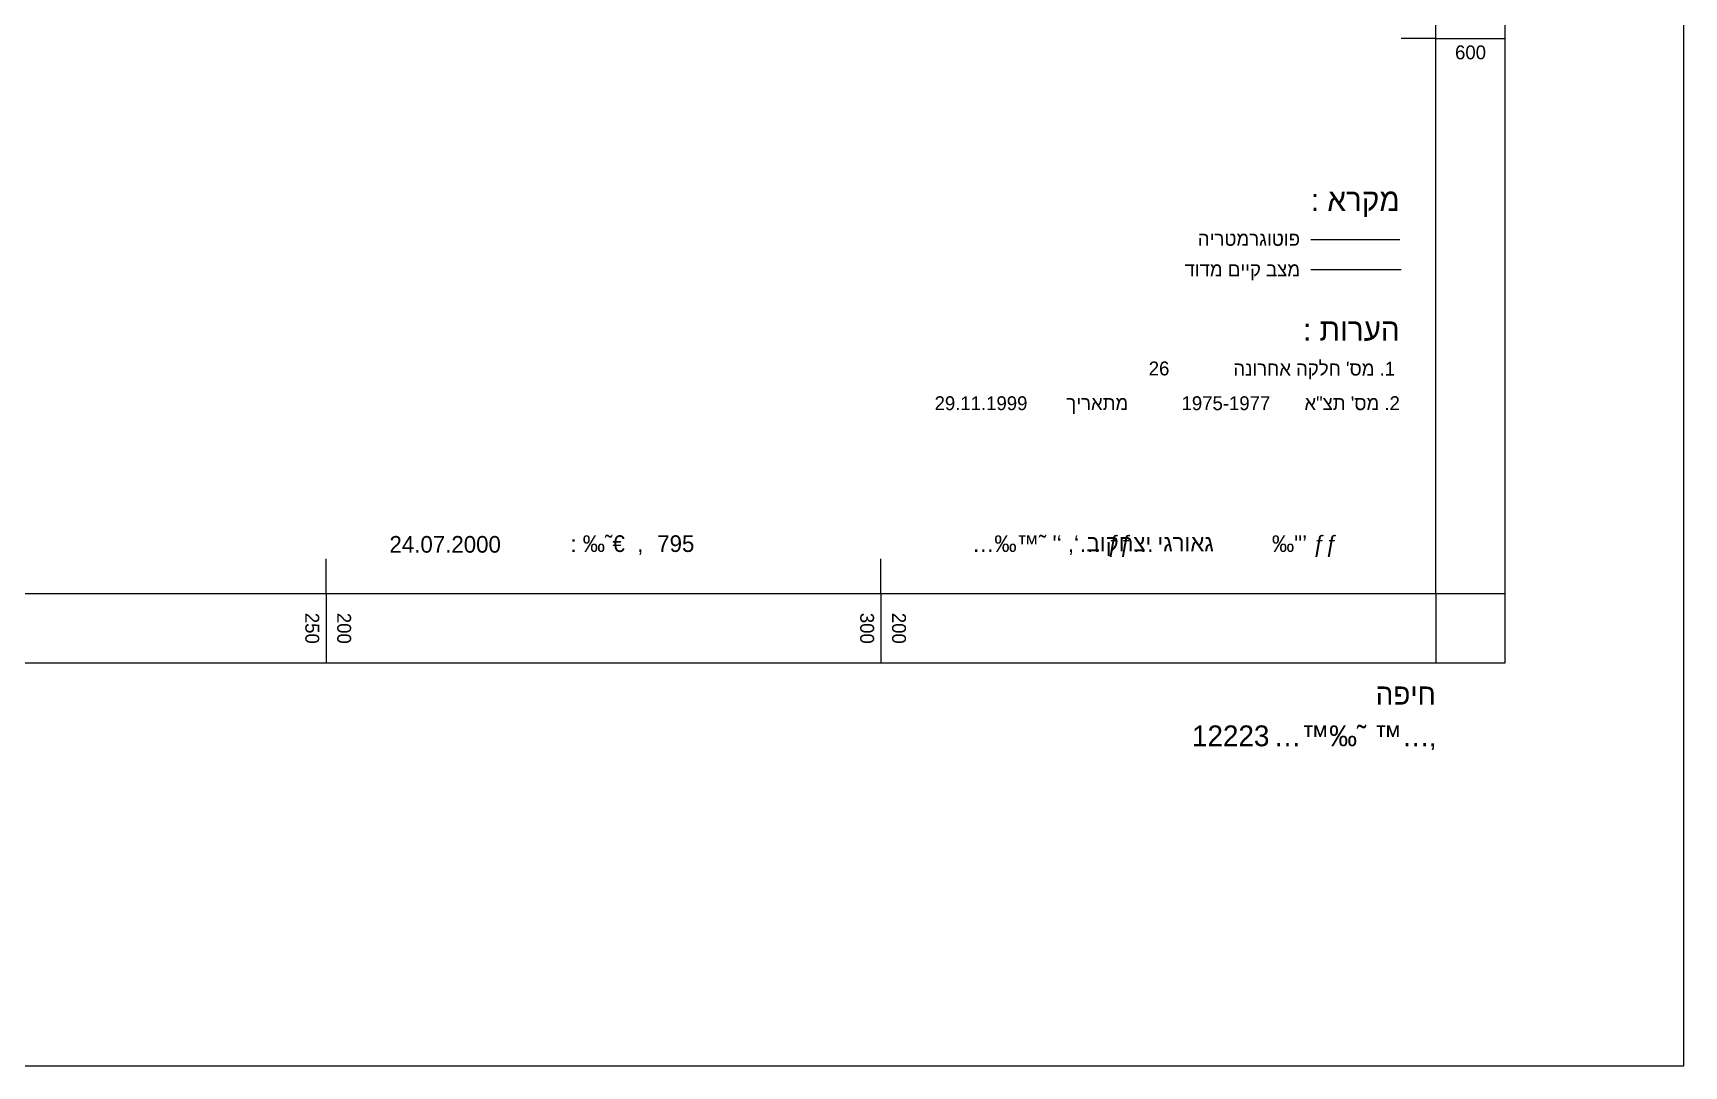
# Model space of a CAD drawing. Header units: feet. Extents: x 199929 to 200372, y 746507 to 746908.
# Drawn here: x 200223.6 to 200372.4, y 746507.5 to 746600.5 of the extents above; entities that cross this region are included whole.
import ezdxf
from ezdxf.enums import TextEntityAlignment as Align

# ---------------------------------------------------------------- set-up
doc = ezdxf.new("R2010")
doc.units = ezdxf.units.FT
doc.header["$LTSCALE"] = 5
doc.header["$MEASUREMENT"] = 0
doc.layers.get('0').update_dxf_attribs({"linetype": 'CONTINUOUS'})
for name, color, linetype in [('MIKRA', 7, 'CONTINUOUS'), ('MIKRA-GLINE', 7, 'CONTINUOUS'), ('TR_GILYON', 7, 'CONTINUOUS')]:
    doc.layers.add(name, color=color, linetype=linetype)
doc.styles.add('HEBTEXT', font='HEBTXT.shx')
doc.styles.add('TRHEBTXT', font='HEBTXT.SHX')

# ---------------------------------------------------------------- blocks, each defined once
blk = doc.blocks.new('GUSHHORZ')
for points in [[(-10, -10), (650, -10), (650, 490), (-10, 490)], [(0, 0), (640, 0), (640, 480), (0, 480)]]:
    blk.add_lwpolyline(points, close=True)

msp = doc.modelspace()

# ---------------------------------------------------------------- linework, layer by layer
for q in [(200356.25, 746550), (200350, 746543.75)]:
    msp.add_line((200350, 746550), q)
msp.add_lwpolyline([(199928.974447517, 746507.453579664), (200372.360047407, 746507.453579664), (200372.360047407, 746892.5182479329), (199928.974447517, 746892.5182479329)], close=True)
at = {"layer": 'MIKRA'}
msp.add_line((200338.727966759, 746579.1956221794), (200346.8740141287, 746579.1956221794), dxfattribs=at)
at = {"layer": 'MIKRA-GLINE', "color": 3}
msp.add_line((200338.727966759, 746581.9088787977), (200346.769577249, 746581.9088787977), dxfattribs=at)
at = {"layer": 'TR_GILYON'}
for p, q in [((200350, 746600), (200346.875, 746600)), ((200350, 746600), (200356.25, 746600)), ((200250, 746550), (200250, 746553.125)), ((200300, 746550), (200300, 746553.125)), ((200250, 746550), (200250, 746543.75)), ((200300, 746550), (200300, 746543.75))]:
    msp.add_line(p, q, dxfattribs=at)

# ---------------------------------------------------------------- block references
at = {"layer": 'TR_GILYON', "xscale": 0.625, "yscale": 0.625, "zscale": 0.625}
msp.add_blockref('GUSHHORZ', (199950, 746550), dxfattribs=at)

# ---------------------------------------------------------------- texts
at = {"layer": 'MIKRA', "style": 'HEBTEXT'}
for s, height, p in [(': ארקמ', 2, (200346.7467413821, 746584.4695767805)), ('הירטמרגוטופ', 1.25, (200337.7607582609, 746581.3262120582)), ('דודמ םייק בצמ', 1.25, (200337.7607582609, 746578.5694856106)), (': תורעה', 2, (200346.7467413821, 746572.7817006257)), ("הנורחא הקלח 'סמ .1", 1.25, (200346.3245507779, 746569.6383359033)), ('ךיראתמ', 1.25, (200322.277748077, 746566.5248692768)), ('א"צת \'סמ .2', 1.25, (200346.7556298228, 746566.5248692768))]:
    msp.add_text(s, height=height, dxfattribs=at).set_placement(p, align=Align.RIGHT)
for tag, text, p in [('26', '26', (200325.9869674659, 746569.6545874416)), ('29.11.1999', '01/01/1999', (200313.1949817487, 746566.5239046626)), ('1975-1977', '5016/5/6', (200335.079352165, 746566.5239046626))]:
    msp.add_attdef(tag, text=text, height=1.25, dxfattribs=at).set_placement(p, align=Align.RIGHT)
at = {"layer": 'TR_GILYON'}
msp.add_text('600', height=1.25, dxfattribs=at).set_placement((200353.125, 746599.375), align=Align.TOP_CENTER)
at = {"layer": 'TR_GILYON', "style": 'TRHEBTXT'}
for s, p in [(': ‰˜€  ,', (200278.5879651018, 746553.75)), ('           795', (200283.1823857572, 746553.75)), ('           …‰™˜ \'‘ ,‘… ƒƒ…                   ‰"’ ƒƒ', (200341.1816951882, 746553.7499998212)), ('בוקחצי יגרואג', (200329.9869420194, 746553.7978183887))]:
    msp.add_text(s, height=1.5, dxfattribs=at).set_placement(p, align=Align.RIGHT)
at = {"layer": 'TR_GILYON'}
for s, p in [('250', (200249.375, 746546.875)), ('300', (200299.375, 746546.875))]:
    msp.add_text(s, height=1.25, rotation=270, dxfattribs=at).set_placement(p, align=Align.TOP_CENTER)
for p in [(200250.625, 746546.875), (200300.625, 746546.875)]:
    msp.add_text('200', height=1.25, rotation=270, dxfattribs=at).set_placement(p, align=Align.BOTTOM_CENTER)
at = {"layer": 'TR_GILYON', "style": 'TRHEBTXT'}
msp.add_text('…™‰˜ ™…‚', height=1.875, dxfattribs=at).set_placement((200350, 746538.125), align=Align.TOP_RIGHT)
msp.add_attdef('24.07.2000', text='01.01.1998', height=1.5, dxfattribs=at).set_placement((200265.7474154046, 746553.6864212152), align=Align.RIGHT)
for tag, text, p in [('הפיח', '‰€-', (200350, 746541.875)), ('12223', '54673', (200335, 746538.125))]:
    msp.add_attdef(tag, text=text, height=1.875, dxfattribs=at).set_placement(p, align=Align.TOP_RIGHT)

doc.saveas('drawing.dxf')
